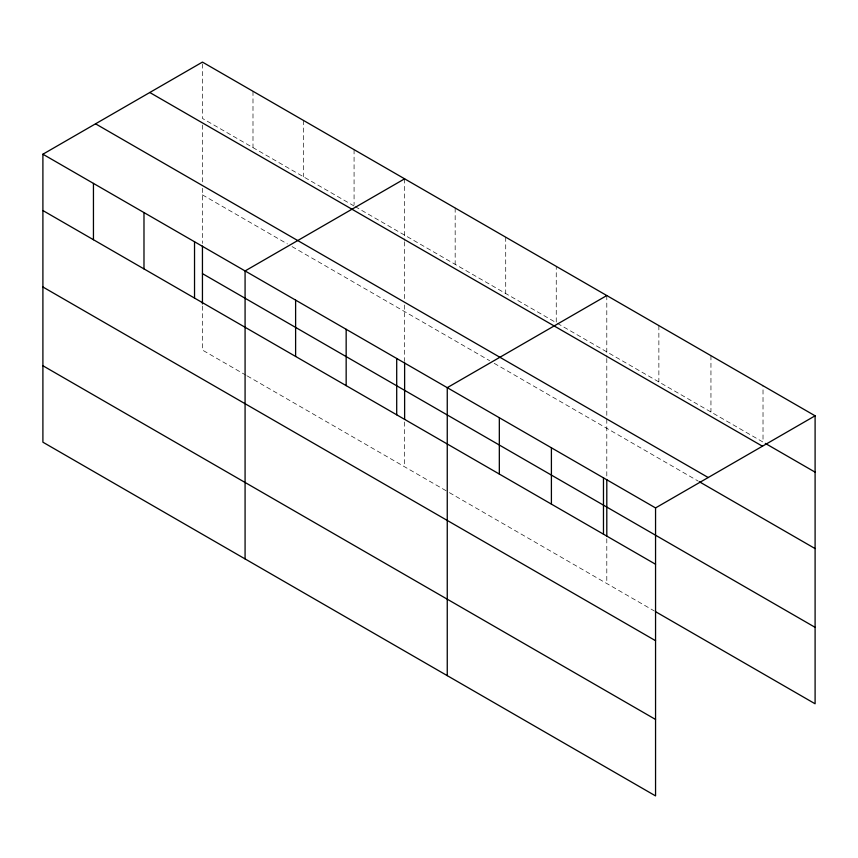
<?xml version="1.0" encoding="UTF-8"?>
<svg xmlns="http://www.w3.org/2000/svg" width="858" height="858" viewBox="0 0 858 858"><rect width="100%" height="100%" fill="white"/><g stroke="black" fill="none" stroke-linecap="round" stroke-linejoin="round"><path stroke-width="0.64" stroke-dasharray="4.29 3.22" d="M202.445 125.021L202.445 183.011M354.075 205.974L202.445 118.436L202.445 62.098M355.233 206.639L556.252 322.705L556.252 266.366M557.4 323.359L763.019 442.074L763.019 385.746M202.445 194.873L287.451 243.951M292.052 246.6L489.628 360.671M494.219 363.331L698.219 481.102M246.096 375.278L202.445 350.075L202.445 303.946M247.254 375.943L448.273 491.999M449.42 492.664L654.246 610.917M710.95 355.684L710.95 412.012M658.869 325.611L658.869 381.949M606.799 295.549L606.799 357.153M606.799 358.472L606.799 417.782M606.799 419.101L606.799 476.887M606.799 538.717L606.799 583.526M505.716 237.183L505.716 293.522M455.169 208.011L455.169 264.339M404.622 178.829L404.622 240.433M404.622 241.752L404.622 299.742M404.622 305.008L404.622 361.475M404.622 421.986L404.622 466.795M354.075 149.646L354.075 204.665M303.539 120.463L303.539 176.791M252.992 91.28L252.992 147.619M202.445 188.288L202.445 243.436"/><path stroke-width="1.29" d="M42.9 154.215L655.555 507.925L655.555 795.902L42.9 442.192L42.9 154.215L202.445 62.098L815.1 415.808L815.1 703.785L655.405 611.582M404.622 178.829L245.077 270.946L245.077 558.912M606.799 295.549L447.254 387.666L447.254 675.632M655.555 507.925L815.1 415.808M765.336 443.414L815.1 472.147M149.796 92.503L762.451 446.214M95.549 123.82L708.204 477.531M699.377 481.778L815.1 548.584M202.445 273.627L815.1 627.337M42.9 210.542L655.555 564.253M42.9 286.99L655.555 640.701M42.9 365.744L655.555 719.454M606.799 479.515L606.799 536.078M603.474 477.863L603.474 534.191M551.404 447.801L551.404 504.129M499.324 417.728L499.324 474.066M404.622 362.795L404.622 419.348M396.707 358.483L396.707 414.811M346.16 329.3L346.16 385.639M295.613 300.118L295.613 356.456M202.445 246.064L202.445 303.946M194.53 241.763L194.53 298.091M143.983 212.58L143.983 268.908M93.447 183.398L93.447 239.725"/></g></svg>
